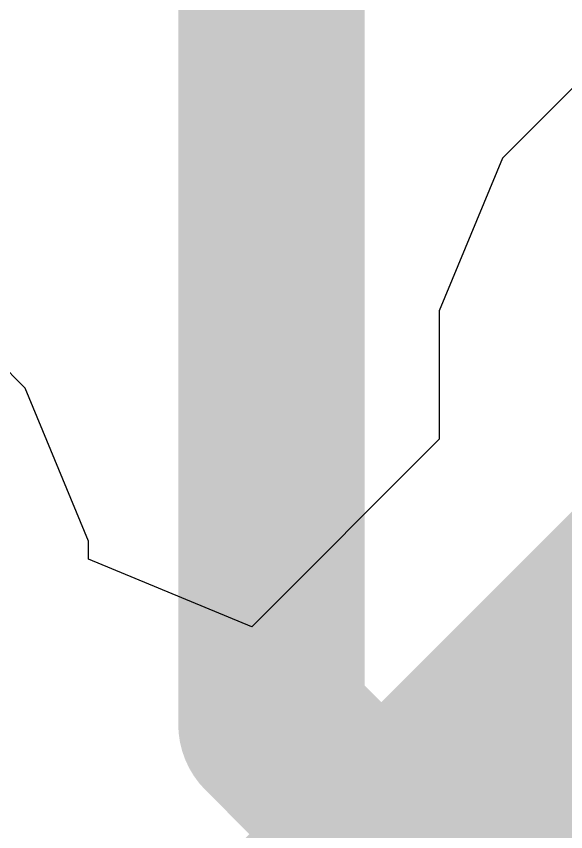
# Model space of a CAD drawing. Header units: inches. Extents: x -2 to 343, y -53 to 63.
# Drawn here: x 20.347 to 20.945, y -16.653 to -15.765 of the extents above; entities that cross this region are included whole.
import ezdxf

# ---------------------------------------------------------------- set-up
doc = ezdxf.new("R2010")
doc.units = ezdxf.units.IN
doc.layers.add('Bottom Layer', color=5, linetype='Continuous')
doc.layers.add('Top Layer', color=1, linetype='Continuous')

msp = doc.modelspace()

# ---------------------------------------------------------------- linework, layer by layer
at = {"layer": 'Bottom Layer'}
for points in [[(20.6248, -16.53571, 0.2032, 0.2032, 0), (20.6248, -15.63962, 0.2032, 0.2032, 0)], [(20.6248, -16.53571, 0.2032, 0.2032, 0), (21.2598, -17.17071, 0.2032, 0.2032, 0)]]:
    msp.add_lwpolyline(points, format="xyseb", dxfattribs=at)
msp.add_lwpolyline([(20.574, -16.53571, 0.1016, 0.1016, 1), (20.6756, -16.53571, 0.1016, 0.1016, 1)], format="xyseb", close=True, dxfattribs=at)
msp.add_lwpolyline([(20.574, -16.53571, 0.1016, 0.1016, 1), (20.6756, -16.53571, 0.1016, 0.1016, 1)], format="xyseb", close=True, dxfattribs=at)
at = {"layer": 'Top Layer'}
for p, q in [((21.00354, -15.79246), (20.87628, -15.91972)), ((20.87628, -15.91972), (20.8074, -16.086)), ((20.3566, -16.17012), (20.22934, -16.04286)), ((20.8074, -16.086), (20.8074, -16.22551)), ((20.42548, -16.3364), (20.3566, -16.17012)), ((20.8074, -16.22551), (20.60328, -16.42963)), ((20.42548, -16.35598), (20.42548, -16.3364)), ((20.60328, -16.42963), (20.42548, -16.35598))]:
    msp.add_line(p, q, dxfattribs=at)
msp.add_lwpolyline([(20.64067, -16.79511, 0.254, 0.254, 0), (21.2598, -16.17598, 0.254, 0.254, 0)], format="xyseb", dxfattribs=at)

doc.saveas('drawing.dxf')
